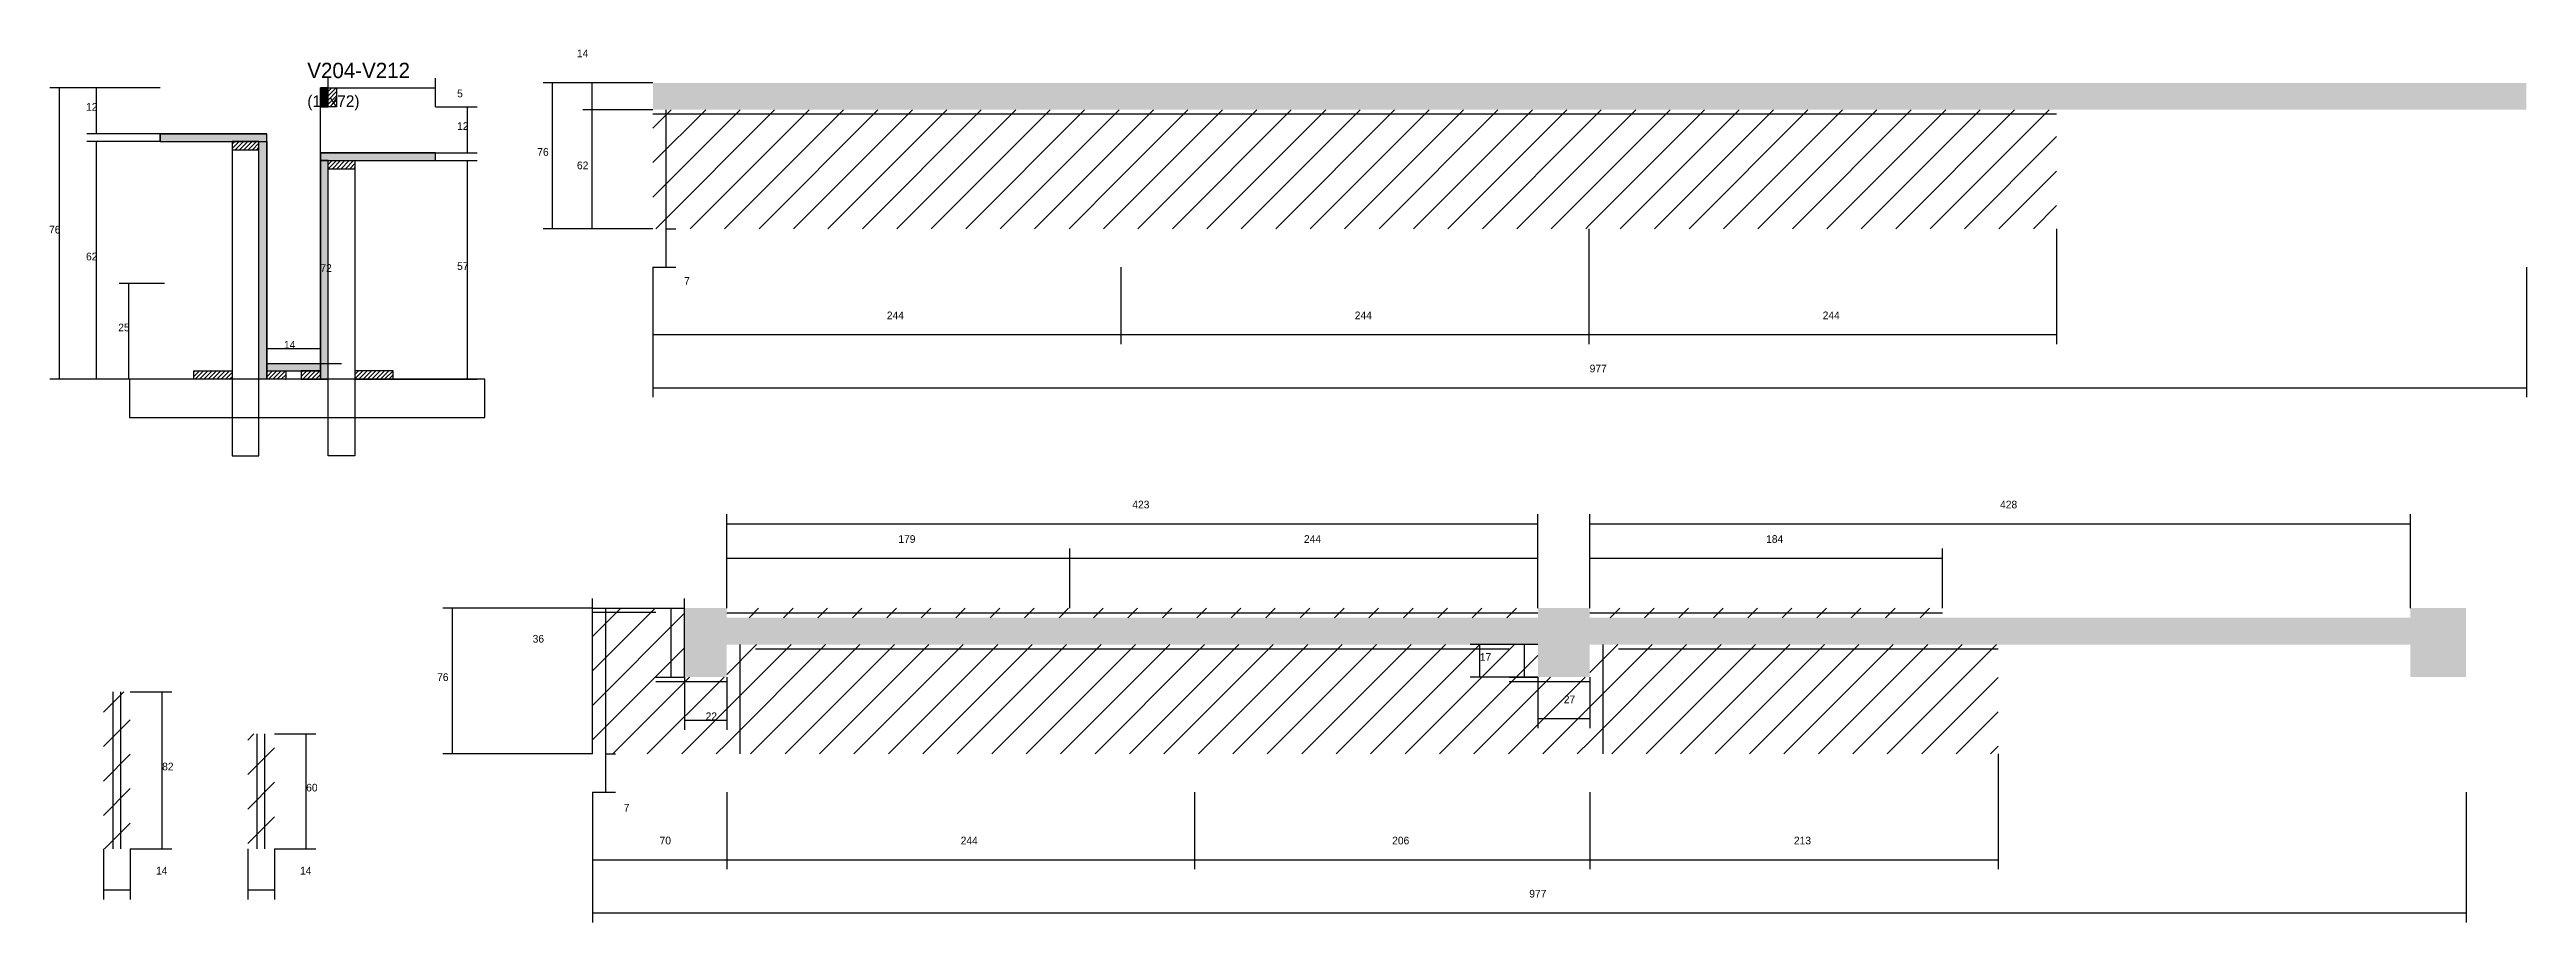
# Model space of a CAD drawing. Header units: metres. Extents: x 2043 to 4638, y -3332 to -2117.
# Drawn here: x 3346 to 4638, y -2572 to -2117 of the extents above; entities that cross this region are included whole.
import ezdxf

# ---------------------------------------------------------------- set-up
doc = ezdxf.new("R2010")
doc.units = ezdxf.units.M
for name, color, linetype in [('COTA', 241, 'Continuous'), ('Hachura', 253, 'Continuous'), ('Madeira', 126, 'Continuous'), ('Painéis', 200, 'Continuous'), ('SARR_2.2x7', 40, 'Continuous'), ('SARR_EDITAR', 141, 'Continuous'), ('Texto Seção', 7, 'Continuous')]:
    doc.layers.add(name, color=color, linetype=linetype)

msp = doc.modelspace()

# ---------------------------------------------------------------- hatches: boundary and pattern name
at = {"layer": 'COTA'}
h = msp.add_hatch(dxfattribs=at)
h.set_pattern_fill('AR-CONC', scale=0.03)
h.paths.add_polyline_path([(3660.9, -2134.7), (3660.9, -2148.7), (4637.9, -2148.7), (4637.9, -2134.7)])
h = msp.add_hatch(dxfattribs=at)
h.set_pattern_fill('AR-CONC', scale=0.03)
h.paths.add_polyline_path([(4122.4, -2444.5), (4149.4, -2444.5), (4149.4, -2444.5), (4149.4, -2427.5), (4149.4, -2427.5), (4577.4, -2427.5), (4577.4, -2427.5), (4577.4, -2444.5), (4577.4, -2444.5), (4606.4, -2444.5), (4606.4, -2444.5), (4606.4, -2408.5), (4606.4, -2408.5), (4577.4, -2408.5), (4577.4, -2408.5), (4577.4, -2413.5), (4577.4, -2413.5), (4149.4, -2413.5), (4149.4, -2413.5), (4149.4, -2408.5), (4149.4, -2408.5), (4122.4, -2408.5), (4122.4, -2408.5), (4122.4, -2413.5), (4122.4, -2413.5), (3699.4, -2413.5), (3699.4, -2413.5), (3699.4, -2408.5), (3699.4, -2408.5), (3677.4, -2408.5), (3677.4, -2408.5), (3677.4, -2444.5), (3677.4, -2444.5), (3699.4, -2444.5), (3699.4, -2444.5), (3699.4, -2427.5), (3699.4, -2427.5), (4122.4, -2427.5), (4122.4, -2427.5), (4122.4, -2444.5)])
at = {"layer": 'Hachura'}
h = msp.add_hatch(color=8, dxfattribs=at)
h.dxf.hatch_style = 1
h.paths.add_polyline_path([(3491.5, -2137.2), (3487.5, -2137.2), (3487.5, -2137.2), (3487.5, -2147.2), (3487.5, -2147.2), (3491.5, -2147.2), (3491.5, -2147.2), (3491.5, -2137.2)])
h = msp.add_hatch(dxfattribs=at)
h.set_pattern_fill('ANSI31', scale=0.5)
h.paths.add_polyline_path([(3495.9, -2147.2), (3491.5, -2147.2), (3491.5, -2147.2), (3491.5, -2137.2), (3491.5, -2137.2), (3495.9, -2137.2), (3495.9, -2137.2), (3495.9, -2147.2)])
h = msp.add_hatch(dxfattribs=at)
h.set_pattern_fill('ANSI31', scale=4)
h.paths.add_polyline_path([(3904.9, -2148.7), (3660.9, -2148.7), (3660.9, -2210.7), (3904.9, -2210.7)])
h = msp.add_hatch(dxfattribs=at)
h.set_pattern_fill('ANSI31', scale=4)
h.paths.add_polyline_path([(4148.9, -2210.7), (4148.9, -2148.7), (3904.9, -2148.7), (3904.9, -2210.7)])
h = msp.add_hatch(dxfattribs=at)
h.set_pattern_fill('ANSI31', scale=4)
h.paths.add_polyline_path([(4392.9, -2210.7), (4392.9, -2148.7), (4148.9, -2148.7), (4148.9, -2210.7)])
h = msp.add_hatch(color=8, dxfattribs=at)
h.dxf.hatch_style = 1
h.paths.add_polyline_path([(3459.5, -2165.2), (3459.5, -2161.2), (3459.5, -2161.2), (3403.9, -2161.2), (3403.9, -2161.2), (3403.9, -2165.2), (3403.9, -2165.2), (3459.5, -2165.2)])
h = msp.add_hatch(dxfattribs=at)
h.set_pattern_fill('ANSI31', scale=0.5)
h.paths.add_polyline_path([(3455.5, -2169.6), (3455.5, -2165.2), (3455.5, -2165.2), (3441.5, -2165.2), (3441.5, -2165.2), (3441.5, -2169.6), (3441.5, -2169.6), (3455.5, -2169.6)])
h = msp.add_hatch(color=8, dxfattribs=at)
h.dxf.hatch_style = 1
h.paths.add_polyline_path([(3455.5, -2165.2), (3459.5, -2165.2), (3459.5, -2165.2), (3459.5, -2289.2), (3459.5, -2289.2), (3455.5, -2289.2), (3455.5, -2289.2), (3455.5, -2165.2)])
h = msp.add_hatch(color=8, dxfattribs=at)
h.dxf.hatch_style = 1
h.paths.add_polyline_path([(3547.5, -2175.2), (3547.5, -2171.2), (3547.5, -2171.2), (3487.5, -2171.2), (3487.5, -2171.2), (3487.5, -2175.2), (3487.5, -2175.2), (3547.5, -2175.2)])
h = msp.add_hatch(color=8, dxfattribs=at)
h.dxf.hatch_style = 1
h.paths.add_polyline_path([(3491.5, -2175.2), (3487.5, -2175.2), (3487.5, -2175.2), (3487.5, -2289.2), (3487.5, -2289.2), (3491.5, -2289.2), (3491.5, -2289.2), (3491.5, -2175.2)])
h = msp.add_hatch(dxfattribs=at)
h.set_pattern_fill('ANSI31', scale=0.5)
h.paths.add_polyline_path([(3491.5, -2179.6), (3491.5, -2175.2), (3491.5, -2175.2), (3505.5, -2175.2), (3505.5, -2175.2), (3505.5, -2179.6), (3505.5, -2179.6), (3491.5, -2179.6)])
h = msp.add_hatch(dxfattribs=at)
h.set_pattern_fill('ANSI31', scale=0.5)
h.paths.add_polyline_path([(3421.5, -2289.2), (3421.5, -2284.8), (3421.5, -2284.8), (3441.5, -2284.8), (3441.5, -2284.8), (3441.5, -2289.2), (3441.5, -2289.2), (3421.5, -2289.2)])
h = msp.add_hatch(color=8, dxfattribs=at)
h.dxf.hatch_style = 1
h.paths.add_polyline_path([(3487.5, -2284.8), (3487.5, -2281.2), (3487.5, -2281.2), (3459.5, -2281.2), (3459.5, -2281.2), (3459.5, -2284.8), (3459.5, -2284.8), (3487.5, -2284.8)])
h = msp.add_hatch(dxfattribs=at)
h.set_pattern_fill('ANSI31', scale=0.5)
h.paths.add_polyline_path([(3459.5, -2289.2), (3459.5, -2284.8), (3459.5, -2284.8), (3469.5, -2284.8), (3469.5, -2284.8), (3469.5, -2289.2), (3469.5, -2289.2), (3459.5, -2289.2)])
h = msp.add_hatch(dxfattribs=at)
h.set_pattern_fill('ANSI31', scale=0.5)
h.paths.add_polyline_path([(3487.5, -2289.2), (3487.5, -2284.8), (3487.5, -2284.8), (3477.5, -2284.8), (3477.5, -2284.8), (3477.5, -2289.2), (3477.5, -2289.2), (3487.5, -2289.2)])
h = msp.add_hatch(dxfattribs=at)
h.set_pattern_fill('ANSI31', scale=0.5)
h.paths.add_polyline_path([(3525.5, -2289.2), (3525.5, -2284.8), (3525.5, -2284.8), (3505.5, -2284.8), (3505.5, -2284.8), (3505.5, -2289.2), (3505.5, -2289.2), (3525.5, -2289.2)])
h = msp.add_hatch(dxfattribs=at)
h.set_pattern_fill('ANSI31', scale=4)
h.paths.add_polyline_path([(3629.4, -2408.5), (3629.4, -2484.5), (3699.4, -2484.5), (3699.4, -2444.5), (3677.4, -2444.5), (3677.4, -2408.5)])
h = msp.add_hatch(dxfattribs=at)
h.set_pattern_fill('ANSI31', scale=4)
h.paths.add_polyline_path([(3699.4, -2408.5), (3699.4, -2413.5), (3878.4, -2413.5), (3878.4, -2408.5)])
h = msp.add_hatch(dxfattribs=at)
h.set_pattern_fill('ANSI31', scale=4)
h.paths.add_polyline_path([(3878.4, -2408.5), (3878.4, -2413.5), (4122.4, -2413.5), (4122.4, -2408.5)])
h = msp.add_hatch(dxfattribs=at)
h.set_pattern_fill('ANSI31', scale=4)
h.paths.add_polyline_path([(4149.4, -2408.5), (4149.4, -2413.5), (4333.4, -2413.5), (4333.4, -2408.5)])
h = msp.add_hatch(dxfattribs=at)
h.set_pattern_fill('ANSI31', scale=4)
h.paths.add_polyline_path([(3943.4, -2484.5), (3943.4, -2427.5), (3699.4, -2427.5), (3699.4, -2444.5), (3699.4, -2484.5)])
h = msp.add_hatch(dxfattribs=at)
h.set_pattern_fill('ANSI31', scale=4)
h.paths.add_polyline_path([(4149.4, -2484.5), (4149.4, -2444.5), (4122.4, -2444.5), (4122.4, -2427.5), (3943.4, -2427.5), (3943.4, -2484.5)])
h = msp.add_hatch(dxfattribs=at)
h.set_pattern_fill('ANSI31', scale=4)
h.paths.add_polyline_path([(4149.4, -2427.5), (4149.4, -2484.5), (4362.4, -2484.5), (4362.4, -2427.5)])
h = msp.add_hatch(dxfattribs=at)
h.set_pattern_fill('ANSI31', scale=4)
h.paths.add_polyline_path([(3388.4, -2452.1), (3374.4, -2452.1), (3374.4, -2534.1), (3388.4, -2534.1)])
h = msp.add_hatch(dxfattribs=at)
h.set_pattern_fill('ANSI31', scale=4)
h.paths.add_polyline_path([(3463.6, -2474.1), (3449.6, -2474.1), (3449.6, -2534.1), (3463.6, -2534.1)])

# ---------------------------------------------------------------- linework, layer by layer
at = {"layer": 'COTA'}
for p, q in [((3403.9, -2137.2), (3346.5, -2137.2)), ((3351.5, -2289.2), (3351.5, -2137.2)), ((3403.9, -2137.2), (3365.8, -2137.2)), ((3370.8, -2161.2), (3370.8, -2137.2)), ((3487.5, -2281.2), (3487.5, -2137.2)), ((3487.5, -2137.2), (3492.5, -2137.2)), ((3491.5, -2137.2), (3491.5, -2132.2)), ((3491.5, -2137.2), (3547.5, -2137.2)), ((3547.5, -2147.2), (3547.5, -2132.2)), ((3660.9, -2134.7), (3603.6, -2134.7)), ((3608.6, -2210.7), (3608.6, -2134.7)), ((3660.9, -2134.7), (3624.3, -2134.7)), ((3629.3, -2148.7), (3629.3, -2134.7)), ((3547.5, -2147.2), (3569.3, -2147.2)), ((3564.3, -2171.2), (3564.3, -2147.2)), ((3660.9, -2148.7), (3624.3, -2148.7)), ((3660.9, -2148.7), (3624.3, -2148.7)), ((3629.3, -2210.7), (3629.3, -2148.7)), ((3403.9, -2161.2), (3365.8, -2161.2)), ((3403.9, -2165.2), (3365.8, -2165.2)), ((3370.8, -2289.2), (3370.8, -2165.2)), ((3547.5, -2171.2), (3569.3, -2171.2)), ((3547.5, -2175.2), (3569.3, -2175.2)), ((3564.3, -2289.2), (3564.3, -2175.2)), ((3660.9, -2210.7), (3603.6, -2210.7)), ((3660.9, -2210.7), (3624.3, -2210.7)), ((3667.9, -2230.7), (3667.9, -2210.7)), ((3667.9, -2210.7), (3672.9, -2210.7)), ((4148.9, -2210.7), (4148.9, -2270.9)), ((4392.9, -2210.7), (4392.9, -2270.9)), ((3660.9, -2230.7), (3660.9, -2270.9)), ((3660.9, -2230.7), (3660.9, -2298.6)), ((3660.9, -2230.7), (3672.9, -2230.7)), ((3904.9, -2230.7), (3904.9, -2270.9)), ((3904.9, -2230.7), (3904.9, -2270.9)), ((4148.9, -2230.7), (4148.9, -2270.9)), ((4637.9, -2230.7), (4637.9, -2298.6)), ((3406.2, -2239.2), (3382.6, -2239.2)), ((3387.6, -2289.2), (3387.6, -2239.2)), ((3459.5, -2289.2), (3459.5, -2268.2)), ((3459.5, -2273.2), (3487.5, -2273.2)), ((3487.5, -2289.2), (3487.5, -2268.2)), ((3660.9, -2265.9), (3904.9, -2265.9)), ((3904.9, -2265.9), (4148.9, -2265.9)), ((4148.9, -2265.9), (4392.9, -2265.9)), ((3498.5, -2281.2), (3482.5, -2281.2)), ((3425.9, -2289.2), (3346.5, -2289.2)), ((3425.9, -2289.2), (3365.8, -2289.2)), ((3406.2, -2289.2), (3382.6, -2289.2)), ((3521.1, -2289.2), (3569.3, -2289.2)), ((3660.9, -2293.6), (4637.9, -2293.6)), ((3699.4, -2408.5), (3699.4, -2359.5)), ((4122.4, -2408.5), (4122.4, -2359.5)), ((4149.4, -2408.5), (4149.4, -2359.5)), ((4577.4, -2408.5), (4577.4, -2359.5)), ((3699.4, -2364.5), (4122.4, -2364.5)), ((4149.4, -2364.5), (4577.4, -2364.5)), ((3699.4, -2408.5), (3699.4, -2377.5)), ((3699.4, -2382.5), (3878.4, -2382.5)), ((3878.4, -2408.5), (3878.4, -2377.5)), ((3878.4, -2408.5), (3878.4, -2377.5)), ((3878.4, -2382.5), (4122.4, -2382.5)), ((4122.4, -2408.5), (4122.4, -2377.5)), ((4149.4, -2408.5), (4149.4, -2377.5)), ((4149.4, -2382.5), (4333.4, -2382.5)), ((4333.4, -2408.5), (4333.4, -2377.5)), ((3629.4, -2408.5), (3551.4, -2408.5)), ((3556.4, -2484.5), (3556.4, -2408.5)), ((3629.4, -2408.5), (3629.4, -2403.5)), ((3629.4, -2408.5), (3677.4, -2408.5)), ((3677.4, -2444.5), (3677.4, -2403.5)), ((4122.4, -2427.5), (4087.1, -2427.5)), ((4092.1, -2444.5), (4092.1, -2427.5)), ((3388.4, -2452.1), (3410, -2452.1)), ((3405, -2534.1), (3405, -2452.1)), ((3677.4, -2444.5), (3677.4, -2471.9)), ((3699.4, -2444.5), (3699.4, -2471.9)), ((4122.4, -2444.5), (4087.1, -2444.5)), ((4122.4, -2444.5), (4122.4, -2471.1)), ((4149.4, -2444.5), (4149.4, -2471.1)), ((3677.4, -2466.9), (3699.4, -2466.9)), ((4122.4, -2466.1), (4149.4, -2466.1)), ((3463.6, -2474.1), (3485.1, -2474.1)), ((3480.1, -2534.1), (3480.1, -2474.1)), ((3629.4, -2484.5), (3551.4, -2484.5)), ((3636.4, -2504.5), (3636.4, -2484.5)), ((3636.4, -2484.5), (3641.4, -2484.5)), ((4362.4, -2484.5), (4362.4, -2544.7)), ((3629.4, -2504.5), (3629.4, -2544.7)), ((3629.4, -2504.5), (3629.4, -2572.4)), ((3629.4, -2504.5), (3641.4, -2504.5)), ((3699.4, -2504.5), (3699.4, -2544.7)), ((3699.4, -2504.5), (3699.4, -2544.7)), ((3943.4, -2504.5), (3943.4, -2544.7)), ((3943.4, -2504.5), (3943.4, -2544.7)), ((4149.4, -2504.5), (4149.4, -2544.7)), ((4149.4, -2504.5), (4149.4, -2544.7)), ((4606.4, -2504.5), (4606.4, -2572.4)), ((3374.4, -2534.1), (3374.4, -2560.4)), ((3388.4, -2534.1), (3410, -2534.1)), ((3388.4, -2534.1), (3388.4, -2560.4)), ((3449.6, -2534.1), (3449.6, -2560.4)), ((3463.6, -2534.1), (3485.1, -2534.1)), ((3463.6, -2534.1), (3463.6, -2560.4)), ((3629.4, -2539.7), (3699.4, -2539.7)), ((3699.4, -2539.7), (3943.4, -2539.7)), ((3943.4, -2539.7), (4149.4, -2539.7)), ((4149.4, -2539.7), (4362.4, -2539.7)), ((3374.4, -2555.4), (3388.4, -2555.4)), ((3449.6, -2555.4), (3463.6, -2555.4)), ((3629.4, -2567.4), (4606.4, -2567.4))]:
    msp.add_line(p, q, dxfattribs=at)
at = {"layer": 'Madeira'}
for points in [[(3495.9, -2147.2), (3491.5, -2147.2), (3491.5, -2137.2), (3495.9, -2137.2)], [(3455.5, -2169.6), (3455.5, -2165.2), (3441.5, -2165.2), (3441.5, -2169.6)], [(3455.5, -2165.2), (3441.5, -2165.2), (3441.5, -2329.2), (3455.5, -2329.2)], [(3491.5, -2179.6), (3491.5, -2175.2), (3505.5, -2175.2), (3505.5, -2179.6)], [(3491.5, -2175.2), (3505.5, -2175.2), (3505.5, -2329.2), (3491.5, -2329.2)], [(3421.5, -2289.2), (3421.5, -2284.8), (3441.5, -2284.8), (3441.5, -2289.2)], [(3459.5, -2289.2), (3459.5, -2284.8), (3469.5, -2284.8), (3469.5, -2289.2)], [(3487.5, -2289.2), (3487.5, -2284.8), (3477.5, -2284.8), (3477.5, -2289.2)], [(3525.5, -2289.2), (3525.5, -2284.8), (3505.5, -2284.8), (3505.5, -2289.2)], [(3388, -2309.2), (3573.2, -2309.2), (3573.2, -2289.2), (3388, -2289.2)]]:
    msp.add_lwpolyline(points, close=True, dxfattribs=at)
at = {"layer": 'Painéis'}
for p, q in [((3403.9, -2161.2), (3459.5, -2161.2)), ((3403.9, -2165.2), (3403.9, -2161.2)), ((3459.5, -2165.2), (3459.5, -2161.2)), ((3459.5, -2289.2), (3459.5, -2165.2)), ((3487.5, -2171.2), (3547.5, -2171.2)), ((3487.5, -2175.2), (3487.5, -2171.2)), ((3487.5, -2289.2), (3487.5, -2175.2)), ((3547.5, -2175.2), (3547.5, -2171.2))]:
    msp.add_line(p, q, dxfattribs=at)
for points in [[(3491.5, -2137.2), (3487.5, -2137.2), (3487.5, -2147.2), (3491.5, -2147.2)], [(3459.5, -2165.2), (3459.5, -2161.2), (3403.9, -2161.2), (3403.9, -2165.2)], [(3455.5, -2165.2), (3459.5, -2165.2), (3459.5, -2289.2), (3455.5, -2289.2)], [(3547.5, -2175.2), (3547.5, -2171.2), (3487.5, -2171.2), (3487.5, -2175.2)], [(3491.5, -2175.2), (3487.5, -2175.2), (3487.5, -2289.2), (3491.5, -2289.2)], [(3487.5, -2284.8), (3487.5, -2281.2), (3459.5, -2281.2), (3459.5, -2284.8)]]:
    msp.add_lwpolyline(points, close=True, dxfattribs=at)
msp.add_lwpolyline([(3629.4, -2484.5), (3629.4, -2408.5), (3677.4, -2408.5)], dxfattribs=at)
at = {"layer": 'SARR_2.2x7'}
for p, q in [((3660.9, -2150.9), (3904.9, -2150.9)), ((3667.9, -2210.7), (3667.9, -2148.7)), ((3904.9, -2150.9), (4148.9, -2150.9)), ((4148.9, -2150.9), (4392.9, -2150.9)), ((3629.4, -2410.7), (3662.4, -2410.7)), ((3636.4, -2484.5), (3636.4, -2408.5)), ((3670.4, -2444.5), (3670.4, -2408.5)), ((3706.4, -2484.5), (3706.4, -2427.5)), ((4115.4, -2444.5), (4115.4, -2427.5)), ((4156.4, -2484.5), (4156.4, -2427.5)), ((3714.4, -2429.7), (3943.4, -2429.7)), ((3943.4, -2429.7), (4107.4, -2429.7)), ((4164.4, -2429.7), (4362.4, -2429.7)), ((3662.4, -2444.5), (3677.4, -2444.5)), ((3662.4, -2446.7), (3699.4, -2446.7)), ((4107.4, -2444.5), (4122.4, -2444.5)), ((4107.4, -2446.7), (4149.4, -2446.7))]:
    msp.add_line(p, q, dxfattribs=at)
at = {"layer": 'SARR_EDITAR'}
for p, q in [((3699.4, -2411), (3878.4, -2411)), ((3878.4, -2411), (4122.4, -2411)), ((4149.4, -2411), (4333.4, -2411)), ((3379.4, -2534.1), (3379.4, -2452.1)), ((3383.4, -2534.1), (3383.4, -2452.1)), ((3454.6, -2534.1), (3454.6, -2474.1)), ((3458.6, -2534.1), (3458.6, -2474.1))]:
    msp.add_line(p, q, dxfattribs=at)

# ---------------------------------------------------------------- texts
at = {"layer": 'COTA'}
for s, p in [('14', (3621.3, -2121.3)), ('5', (3558.8, -2142.2)), ('12', (3365.3, -2149.2)), ('12', (3558.8, -2159.2)), ('76', (3600.6, -2172.7)), ('62', (3621.3, -2179.7)), ('76', (3346, -2213.2)), ('62', (3365.3, -2227.2)), ('72', (3487.5, -2233.2)), ('57', (3558.8, -2232.2)), ('7', (3677.2, -2239.9)), ('25', (3382.1, -2264.2)), ('244', (3782.9, -2257.9)), ('244', (4026.9, -2257.9)), ('244', (4270.9, -2257.9)), ('14', (3468.5, -2273.2)), ('977', (4149.4, -2285.6)), ('423', (3910.9, -2356.5)), ('428', (4363.4, -2356.5)), ('179', (3788.9, -2374.5)), ('244', (4000.4, -2374.5)), ('184', (4241.4, -2374.5)), ('36', (3598.2, -2426.5)), ('17', (4092.1, -2436)), ('76', (3548.4, -2446.5)), ('27', (4135.9, -2458.1)), ('22', (3688.4, -2466.9)), ('82', (3405, -2493.1)), ('60', (3480.1, -2504.1)), ('7', (3645.7, -2514.6)), ('70', (3664.4, -2531.7)), ('244', (3821.4, -2531.7)), ('206', (4046.4, -2531.7)), ('213', (4255.9, -2531.7)), ('14', (3401.8, -2547.4)), ('14', (3476.9, -2547.4)), ('977', (4117.9, -2559.4))]:
    msp.add_text(s, height=4, dxfattribs=at).set_placement(p)
at = {"layer": 'Texto Seção'}
for s, height, p in [('V204-V212', 8, (3480.7, -2132.2)), ('(14x72)', 6, (3480.7, -2147.2))]:
    msp.add_text(s, height=height, dxfattribs=at).set_placement(p)

doc.saveas('drawing.dxf')
